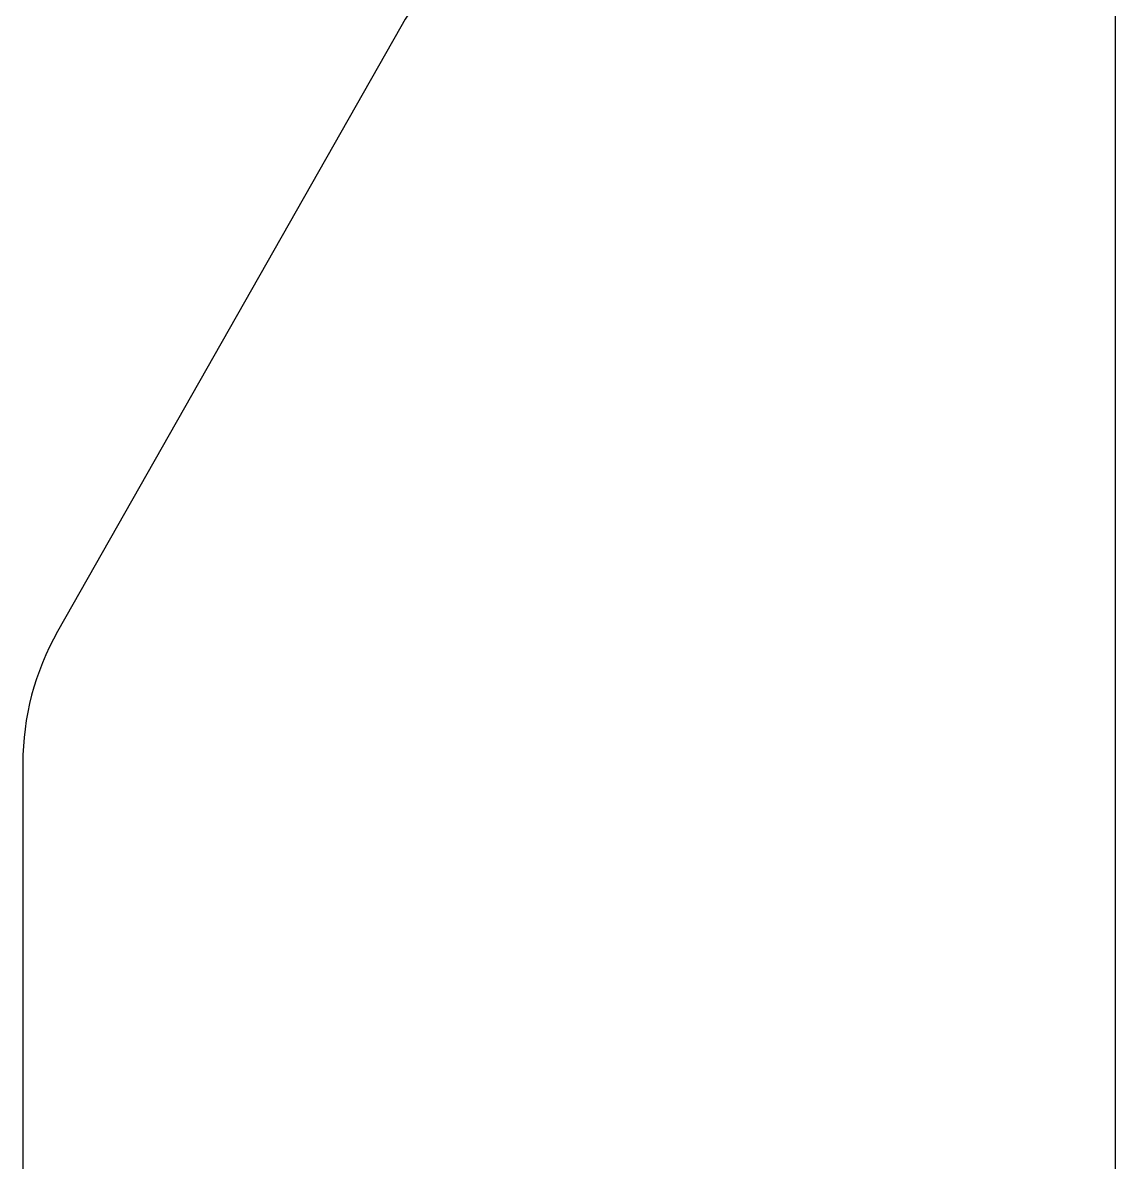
# Model space of a CAD drawing. Extents: x -1568 to -728, y -1287 to -990.
# Drawn here: x -847.184 to -846.161, y -1166.518 to -1165.452 of the extents above; entities that cross this region are included whole.
import ezdxf

# ---------------------------------------------------------------- set-up
doc = ezdxf.new("R2010")
doc.units = 0
doc.header["$LTSCALE"] = 5
doc.layers.get('0').update_dxf_attribs({"linetype": 'CONTINUOUS'})

msp = doc.modelspace()

# ---------------------------------------------------------------- linework, layer by layer
for p, q in [((-846.16134, -1165.329), (-846.16134, -1167.579)), ((-846.83025, -1165.45559), (-847.15153, -1166.02159)), ((-847.18411, -1166.145), (-847.18411, -1167.829))]:
    msp.add_line(p, q)
for centre, start, end in [((-846.61284, -1165.579), 90, 150.42004), ((-846.93411, -1166.145), 150.42004, 180)]:
    msp.add_arc(centre, 0.25, start, end)

doc.saveas('drawing.dxf')
